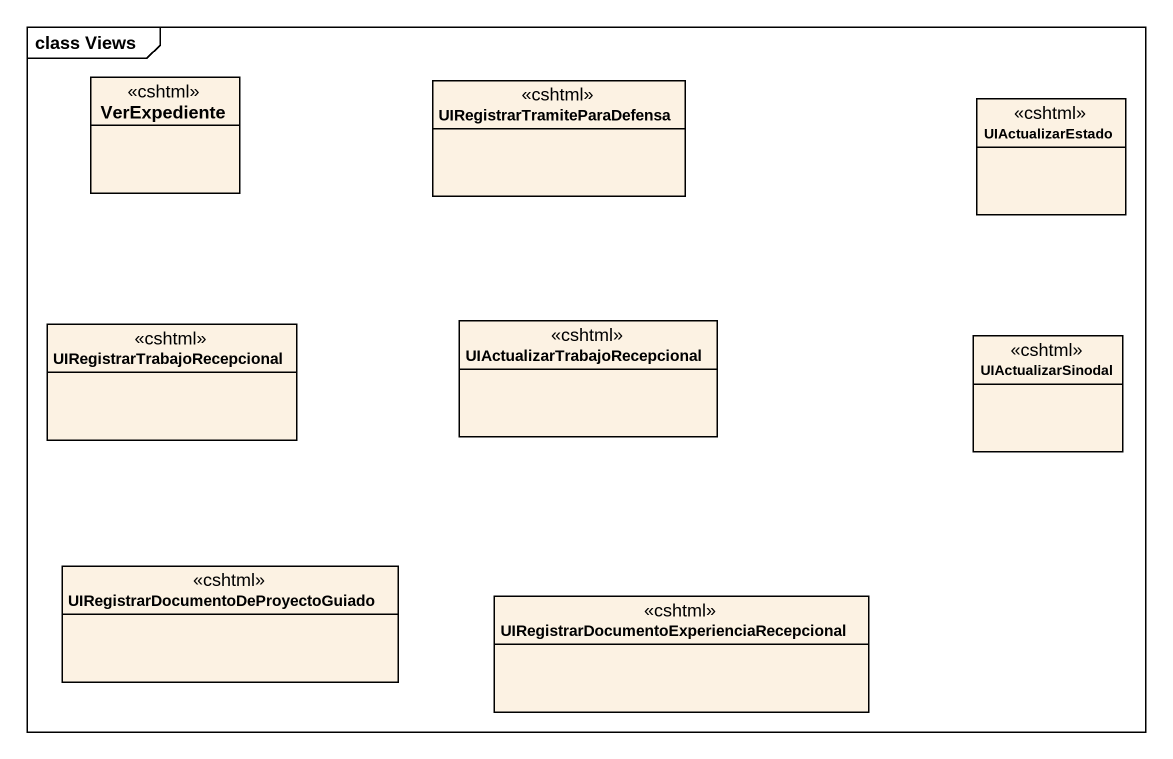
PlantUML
@startuml
mainframe class Views
hide circle
hide empty members
class VerExpediente <<cshtml>>
class "UIRegistrarTramiteParaDefensa" as UIRegistrarTramiteParaDefens <<cshtml>>
class UIActualizarEstado <<cshtml>>
class "UIRegistrarTrabajoRecepcional" as UIRegistrarTrabajoRecepciona <<cshtml>>
class "UIActualizarTrabajoRecepcional" as UIActualizarTrabajoRecepcion <<cshtml>>
class UIActualizarSinodal <<cshtml>>
class "UIRegistrarDocumentoDeProyectoGuiado" as UIRegistrarDocumentoDeProyec <<cshtml>>
class "UIRegistrarDocumentoExperienciaRecepcional" as UIRegistrarDocumentoExperien <<cshtml>>
@enduml
